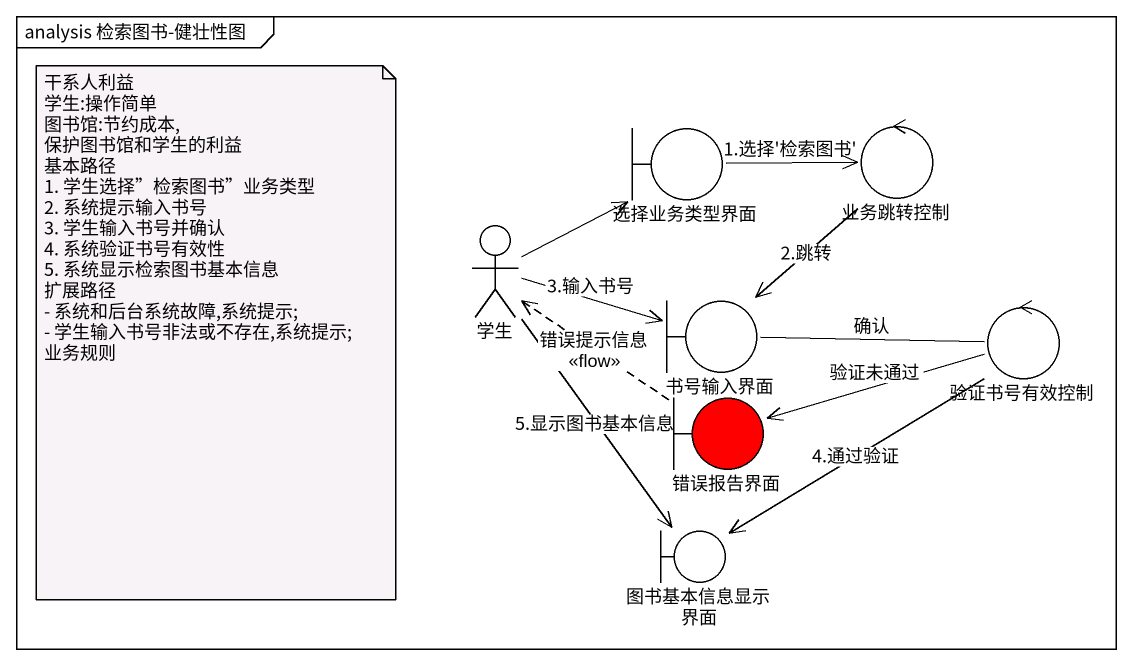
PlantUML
@startuml
mainframe analysis 检索图书-健壮性图
boundary 选择业务类型界面
control 业务跳转控制
actor 学生
boundary 书号输入界面
control 验证书号有效控制
boundary 错误报告界面 #FF0000
boundary 图书基本信息显示界面
选择业务类型界面 -right-> 业务跳转控制 : 1.选择'检索图书'
业务跳转控制 --> 书号输入界面 : 2.跳转
学生 -up-> 选择业务类型界面
学生 -right-> 书号输入界面 : 3.输入书号
学生 --> 图书基本信息显示界面 : 5.显示图书基本信息
书号输入界面 -right- 验证书号有效控制 : 确认
验证书号有效控制 -left-> 错误报告界面 : 验证未通过
验证书号有效控制 --> 图书基本信息显示界面 : 4.通过验证
错误报告界面 .up.> 学生 : 错误提示信息\n<<flow>>
note as N1
  干系人利益
  学生:操作简单
  图书馆:节约成本,保护图书馆和学生的利益
  基本路径
  1. 学生选择”检索图书”业务类型
  2. 系统提示输入书号
  3. 学生输入书号并确认
  4. 系统验证书号有效性
  5. 系统显示检索图书基本信息
  扩展路径
  - 系统和后台系统故障,系统提示;
  - 学生输入书号非法或不存在,系统提示;
  业务规则
end note
@enduml
